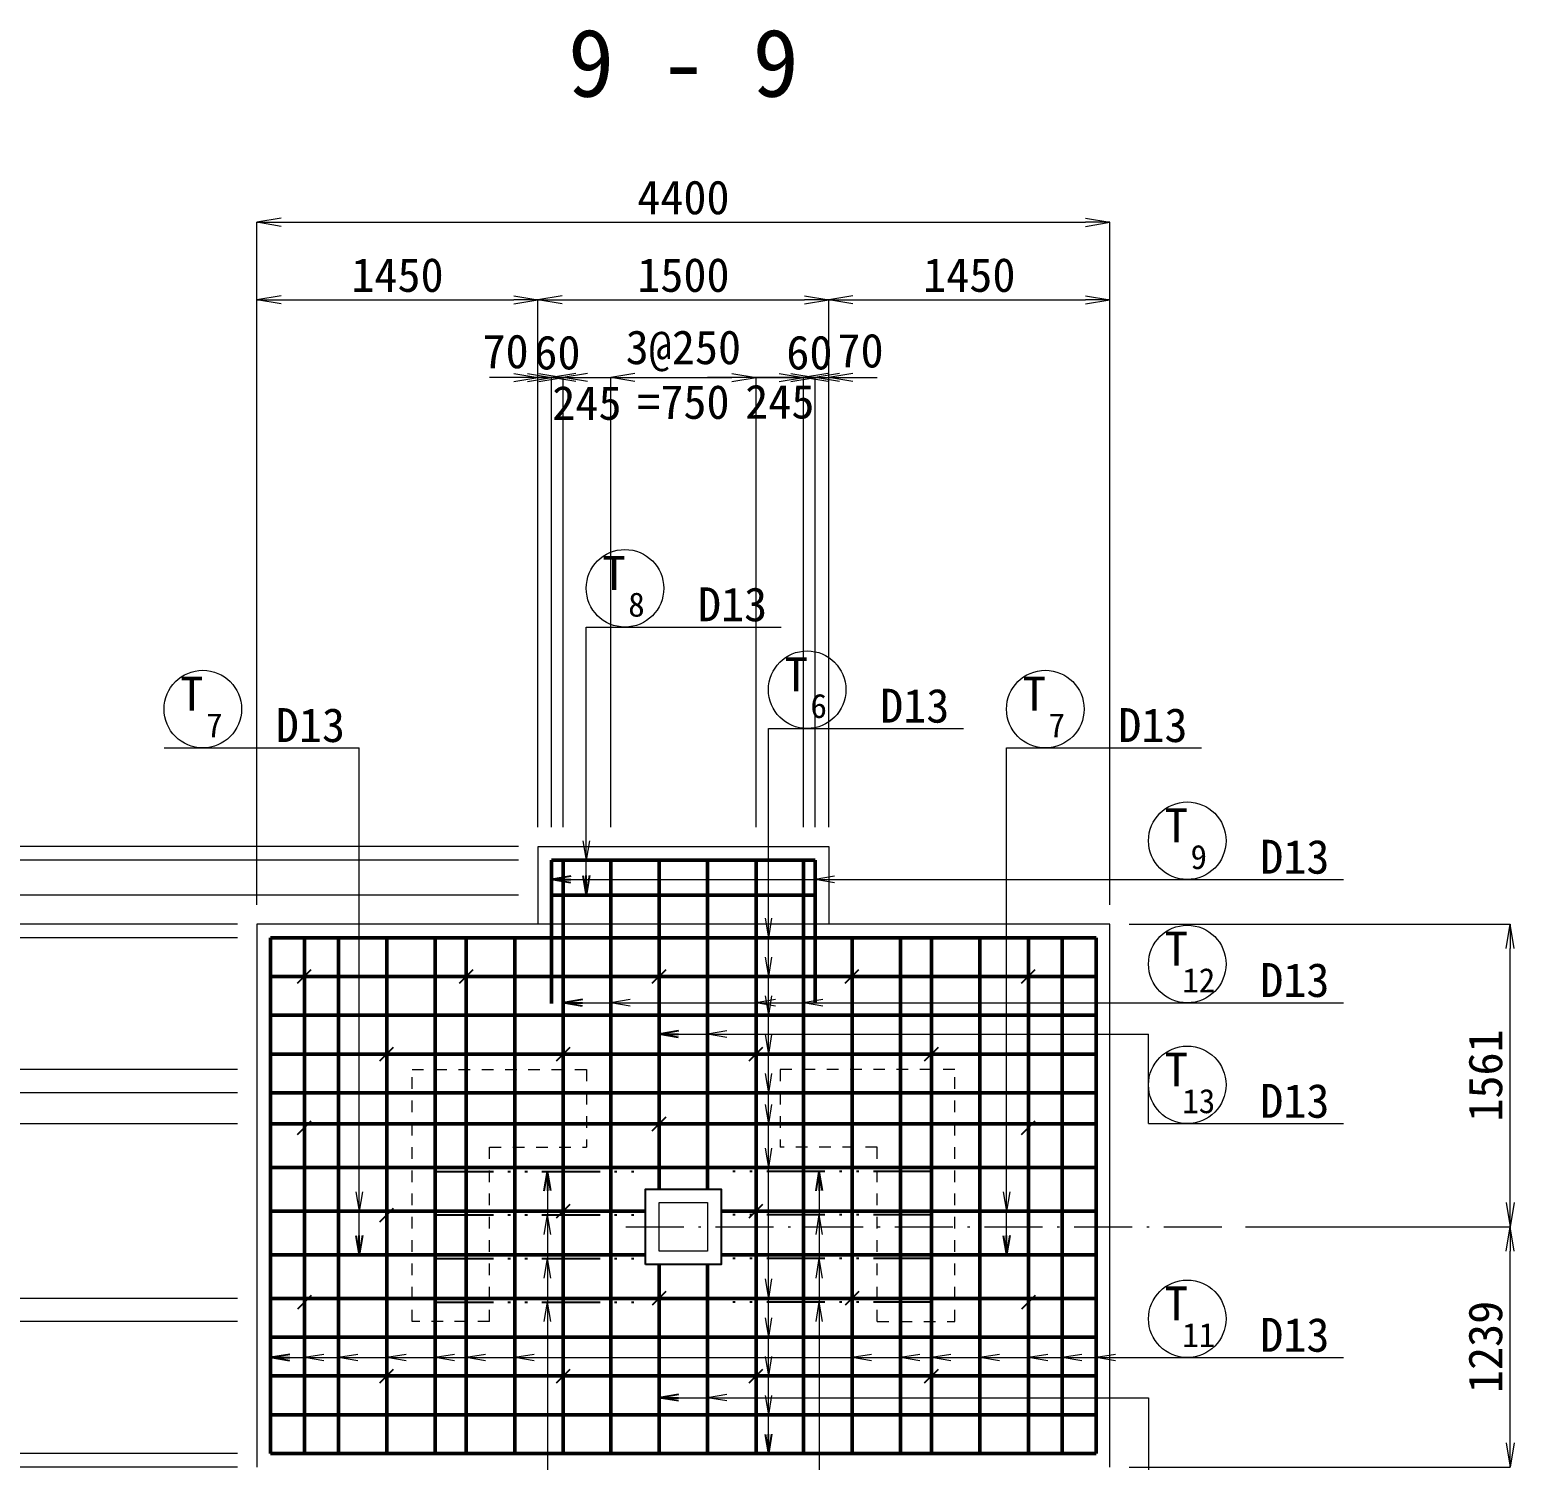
# Model space of a CAD drawing. Header units: millimetres. Extents: x 169470 to 758170, y -17820 to 11880.
# Drawn here: x 258350 to 266008, y -10679 to -3302 of the extents above; entities that cross this region are included whole.
import ezdxf
from ezdxf.enums import TextEntityAlignment as Align

# ---------------------------------------------------------------- set-up
doc = ezdxf.new("R2010")
doc.units = ezdxf.units.MM
doc.header["$LTSCALE"] = 50
doc.header["$PDSIZE"] = 300
for name, pattern in [('SXF_一点短鎖線', [9.25, 6, -1.5, 0.25, -1.5]), ('SXF_二点短鎖線', [11, 6, -1.5, 0.25, -1.5, 0.25, -1.5]), ('SXF_跳び破線', [12, 6, -6])]:
    doc.linetypes.add(name, pattern=pattern)
doc.layers.get('Defpoints').update_dxf_attribs({"color": 151})
for name, color, linetype, lineweight in [('D-BGD', 7, 'Continuous', 13), ('D-BMK', 2, 'SXF_一点短鎖線', 13), ('D-STR', 1, 'Continuous', 50), ('D-STR-DIM', 7, 'Continuous', 13), ('D-STR-HTXT', 7, 'Continuous', 13), ('D-STR-STR3', 4, 'Continuous', 25), ('D-STR-STR4', 6, 'SXF_二点短鎖線', 25), ('D-STR-TXT', 7, 'Continuous', 13)]:
    doc.layers.add(name, color=color, linetype=linetype, lineweight=lineweight)
doc.styles.add('MS ゴシック', font='MS Gothic.ttf')
doc.styles.add('YOKO_GOTHIC', font='MS Gothic.ttf')
doc.dimstyles.new('DIM-50', dxfattribs={"dimscale": 50, "dimtxt": 3.5, "dimasz": 2.5, "dimexe": 0, "dimexo": 2, "dimgap": 0.8, "dimtad": 1, "dimdec": 0, "dimzin": 1, "dimdsep": 46, "dimtxsty": 'MS ゴシック', "dimblk": 'OPEN', "dimcen": 0.1, "dimclrd": 256, "dimclre": 256, "dimclrt": 256, "dimaunit": 1, "dimadec": 3, "dimazin": 0, "dimtfac": 1, "dimtdec": 0, "dimtix": 1, "dimtmove": 2, "dimatfit": 3, "dimldrblk": 'OPEN', "dimfxl": 1, "dimlwd": -1, "dimlwe": -1, "dimarcsym": 2})
doc.dimstyles.new('S50', dxfattribs={"dimscale": 50, "dimtxt": 3.5, "dimasz": 2, "dimexe": 1, "dimexo": 1, "dimgap": 1, "dimtad": 1, "dimdec": 0, "dimzin": 1, "dimdsep": 46, "dimtxsty": 'YOKO_GOTHIC', "dimblk": 'OPEN', "dimcen": 0, "dimclrd": 256, "dimclre": 256, "dimclrt": 256, "dimaunit": 1, "dimadec": 3, "dimazin": 0, "dimtfac": 1, "dimtdec": 0, "dimtix": 1, "dimtmove": 2, "dimatfit": 3, "dimldrblk": 'OPEN', "dimfxl": 1, "dimlwd": -1, "dimlwe": -1, "dimarcsym": 0})

# ---------------------------------------------------------------- blocks, each defined once
blk = doc.blocks.new('_Open')
at = {"color": 0, "linetype": 'ByBlock', "lineweight": -2}
for p, q in [((-1, 0.167), (0, 0)), ((-1, -0.167), (0, 0)), ((0, 0), (-1, 0))]:
    blk.add_line(p, q, dxfattribs=at)
blk = doc.blocks.new('*D1543')
at = {"layer": 'D-STR-DIM', "transparency": 16777216}
for p, q in [((259521.9, -7814.4), (259521.9, -4295.4)), ((259646.9, -4295.4), (263796.7, -4295.4)), ((263921.7, -7814.4), (263921.7, -4295.4))]:
    blk.add_line(p, q, dxfattribs=at)
at = {"layer": 'Defpoints', "color": 0, "transparency": 16777216}
for p in [(263921.7, -4295.4), (259521.9, -7914.4), (263921.7, -7914.4)]:
    blk.add_point(p, dxfattribs=at)
at = {"layer": 'D-STR-DIM', "transparency": 16777216, "xscale": 125, "yscale": 125, "zscale": 125, "rotation": 180}
blk.add_blockref('_Open', (259521.9, -4295.4), dxfattribs=at)
at = {"layer": 'D-STR-DIM', "transparency": 16777216, "xscale": 125, "yscale": 125, "zscale": 125}
blk.add_blockref('_Open', (263921.7, -4295.4), dxfattribs=at)
at = {"layer": 'D-STR-DIM', "transparency": 16777216, "insert": (261721.8, -4167.9), "char_height": 175, "attachment_point": 5, "style": 'MS ゴシック'}
blk.add_mtext('4400', dxfattribs=at)
blk = doc.blocks.new('*D1544')
at = {"layer": 'D-STR-DIM', "transparency": 16777216}
for p, q in [((259521.9, -7814.4), (259521.9, -4695.4)), ((259646.9, -4695.4), (260846.8, -4695.4)), ((260971.8, -7414.4), (260971.8, -4695.4))]:
    blk.add_line(p, q, dxfattribs=at)
at = {"layer": 'Defpoints', "color": 0, "transparency": 16777216}
for p in [(260971.8, -4695.4), (260971.8, -7514.4), (259521.9, -7914.4)]:
    blk.add_point(p, dxfattribs=at)
at = {"layer": 'D-STR-DIM', "transparency": 16777216, "xscale": 125, "yscale": 125, "zscale": 125, "rotation": 180}
blk.add_blockref('_Open', (259521.9, -4695.4), dxfattribs=at)
at = {"layer": 'D-STR-DIM', "transparency": 16777216, "xscale": 125, "yscale": 125, "zscale": 125}
blk.add_blockref('_Open', (260971.8, -4695.4), dxfattribs=at)
at = {"layer": 'D-STR-DIM', "transparency": 16777216, "insert": (260246.9, -4567.9), "char_height": 175, "attachment_point": 5, "style": 'MS ゴシック'}
blk.add_mtext('1450', dxfattribs=at)
blk = doc.blocks.new('*D1545')
at = {"layer": 'D-STR-DIM', "transparency": 16777216}
for p, q in [((260971.8, -7414.4), (260971.8, -4695.4)), ((261096.8, -4695.4), (262346.8, -4695.4)), ((262471.8, -7414.4), (262471.8, -4695.4))]:
    blk.add_line(p, q, dxfattribs=at)
at = {"layer": 'Defpoints', "color": 0, "transparency": 16777216}
for p in [(262471.8, -4695.4), (260971.8, -7514.4), (262471.8, -7514.4)]:
    blk.add_point(p, dxfattribs=at)
at = {"layer": 'D-STR-DIM', "transparency": 16777216, "xscale": 125, "yscale": 125, "zscale": 125, "rotation": 180}
blk.add_blockref('_Open', (260971.8, -4695.4), dxfattribs=at)
at = {"layer": 'D-STR-DIM', "transparency": 16777216, "xscale": 125, "yscale": 125, "zscale": 125}
blk.add_blockref('_Open', (262471.8, -4695.4), dxfattribs=at)
at = {"layer": 'D-STR-DIM', "transparency": 16777216, "insert": (261721.8, -4567.9), "char_height": 175, "attachment_point": 5, "style": 'MS ゴシック'}
blk.add_mtext('1500', dxfattribs=at)
blk = doc.blocks.new('*D1546')
at = {"layer": 'D-STR-DIM', "transparency": 16777216}
for p, q in [((262471.8, -7414.4), (262471.8, -4695.4)), ((262596.8, -4695.4), (263796.7, -4695.4)), ((263921.7, -7814.4), (263921.7, -4695.4))]:
    blk.add_line(p, q, dxfattribs=at)
at = {"layer": 'Defpoints', "color": 0, "transparency": 16777216}
for p in [(263921.7, -4695.4), (262471.8, -7514.4), (263921.7, -7914.4)]:
    blk.add_point(p, dxfattribs=at)
at = {"layer": 'D-STR-DIM', "transparency": 16777216, "xscale": 125, "yscale": 125, "zscale": 125, "rotation": 180}
blk.add_blockref('_Open', (262471.8, -4695.4), dxfattribs=at)
at = {"layer": 'D-STR-DIM', "transparency": 16777216, "xscale": 125, "yscale": 125, "zscale": 125}
blk.add_blockref('_Open', (263921.7, -4695.4), dxfattribs=at)
at = {"layer": 'D-STR-DIM', "transparency": 16777216, "insert": (263196.8, -4567.9), "char_height": 175, "attachment_point": 5, "style": 'MS ゴシック'}
blk.add_mtext('1450', dxfattribs=at)
blk = doc.blocks.new('*D1547')
at = {"layer": 'D-STR-DIM', "transparency": 16777216}
for p, q in [((261346.8, -7414.4), (261346.8, -5095.4)), ((261471.8, -5095.4), (261971.8, -5095.4)), ((262096.8, -7414.4), (262096.8, -5095.4))]:
    blk.add_line(p, q, dxfattribs=at)
at = {"layer": 'Defpoints', "color": 0, "transparency": 16777216}
for p in [(262096.8, -5095.4), (261346.8, -7514.4), (262096.8, -7514.4)]:
    blk.add_point(p, dxfattribs=at)
at = {"layer": 'D-STR-DIM', "transparency": 16777216, "xscale": 125, "yscale": 125, "zscale": 125, "rotation": 180}
blk.add_blockref('_Open', (261346.8, -5095.4), dxfattribs=at)
at = {"layer": 'D-STR-DIM', "transparency": 16777216, "xscale": 125, "yscale": 125, "zscale": 125}
blk.add_blockref('_Open', (262096.8, -5095.4), dxfattribs=at)
at = {"layer": 'D-STR-DIM', "transparency": 16777216, "char_height": 175, "attachment_point": 5, "style": 'MS ゴシック'}
for s, insert in [('3@250', (261721.8, -4958.6)), ('=750', (261721.8, -5222.9))]:
    blk.add_mtext(s, dxfattribs=dict(at, insert=insert))
blk = doc.blocks.new('*D1548')
at = {"layer": 'D-STR-DIM', "transparency": 16777216}
for p, q in [((260846.8, -5095.4), (260721.8, -5095.4)), ((260971.8, -7414.4), (260971.8, -5095.4)), ((260971.8, -5095.4), (261041.8, -5095.4)), ((261041.8, -7414.4), (261041.8, -5095.4)), ((261166.8, -5095.4), (261291.8, -5095.4))]:
    blk.add_line(p, q, dxfattribs=at)
at = {"layer": 'Defpoints', "color": 0, "transparency": 16777216}
for p in [(261041.8, -5095.4), (260971.8, -7514.4), (261041.8, -7514.4)]:
    blk.add_point(p, dxfattribs=at)
at = {"layer": 'D-STR-DIM', "transparency": 16777216, "xscale": 125, "yscale": 125, "zscale": 125}
blk.add_blockref('_Open', (260971.8, -5095.4), dxfattribs=at)
at = {"layer": 'D-STR-DIM', "transparency": 16777216, "xscale": 125, "yscale": 125, "zscale": 125, "rotation": 180}
blk.add_blockref('_Open', (261041.8, -5095.4), dxfattribs=at)
at = {"layer": 'D-STR-DIM', "transparency": 16777216, "insert": (260804.5, -4962), "char_height": 175, "attachment_point": 5, "style": 'MS ゴシック'}
blk.add_mtext('70', dxfattribs=at)
blk = doc.blocks.new('*D1549')
at = {"layer": 'D-STR-DIM', "transparency": 16777216}
for p, q in [((262276.8, -5095.4), (262151.8, -5095.4)), ((262401.8, -7414.4), (262401.8, -5095.4)), ((262401.8, -5095.4), (262471.8, -5095.4)), ((262471.8, -7414.4), (262471.8, -5095.4)), ((262596.8, -5095.4), (262721.8, -5095.4))]:
    blk.add_line(p, q, dxfattribs=at)
at = {"layer": 'Defpoints', "color": 0, "transparency": 16777216}
for p in [(262471.8, -5095.4), (262401.8, -7514.4), (262471.8, -7514.4)]:
    blk.add_point(p, dxfattribs=at)
at = {"layer": 'D-STR-DIM', "transparency": 16777216, "xscale": 125, "yscale": 125, "zscale": 125}
blk.add_blockref('_Open', (262401.8, -5095.4), dxfattribs=at)
at = {"layer": 'D-STR-DIM', "transparency": 16777216, "xscale": 125, "yscale": 125, "zscale": 125, "rotation": 180}
blk.add_blockref('_Open', (262471.8, -5095.4), dxfattribs=at)
at = {"layer": 'D-STR-DIM', "transparency": 16777216, "insert": (262635.8, -4957.9), "char_height": 175, "attachment_point": 5, "style": 'MS ゴシック'}
blk.add_mtext('70', dxfattribs=at)
blk = doc.blocks.new('*D1550')
at = {"layer": 'D-STR-DIM', "transparency": 16777216}
for p, q in [((260916.8, -5095.4), (260791.8, -5095.4)), ((261041.8, -7414.4), (261041.8, -5095.4)), ((261041.8, -5095.4), (261101.8, -5095.4)), ((261101.8, -7414.4), (261101.8, -5095.4)), ((261226.8, -5095.4), (261351.8, -5095.4))]:
    blk.add_line(p, q, dxfattribs=at)
at = {"layer": 'Defpoints', "color": 0, "transparency": 16777216}
for p in [(261101.8, -5095.4), (261041.8, -7514.4), (261101.8, -7514.4)]:
    blk.add_point(p, dxfattribs=at)
at = {"layer": 'D-STR-DIM', "transparency": 16777216, "xscale": 125, "yscale": 125, "zscale": 125}
blk.add_blockref('_Open', (261041.8, -5095.4), dxfattribs=at)
at = {"layer": 'D-STR-DIM', "transparency": 16777216, "xscale": 125, "yscale": 125, "zscale": 125, "rotation": 180}
blk.add_blockref('_Open', (261101.8, -5095.4), dxfattribs=at)
at = {"layer": 'D-STR-DIM', "transparency": 16777216, "insert": (261071.8, -4967.9), "char_height": 175, "attachment_point": 5, "style": 'MS ゴシック'}
blk.add_mtext('60', dxfattribs=at)
blk = doc.blocks.new('*D1551')
at = {"layer": 'D-STR-DIM', "transparency": 16777216}
for p, q in [((262216.8, -5095.4), (262091.8, -5095.4)), ((262341.8, -7414.4), (262341.8, -5095.4)), ((262341.8, -5095.4), (262401.8, -5095.4)), ((262401.8, -7414.4), (262401.8, -5095.4)), ((262526.8, -5095.4), (262651.8, -5095.4))]:
    blk.add_line(p, q, dxfattribs=at)
at = {"layer": 'Defpoints', "color": 0, "transparency": 16777216}
for p in [(262401.8, -5095.4), (262341.8, -7514.4), (262401.8, -7514.4)]:
    blk.add_point(p, dxfattribs=at)
at = {"layer": 'D-STR-DIM', "transparency": 16777216, "xscale": 125, "yscale": 125, "zscale": 125}
blk.add_blockref('_Open', (262341.8, -5095.4), dxfattribs=at)
at = {"layer": 'D-STR-DIM', "transparency": 16777216, "xscale": 125, "yscale": 125, "zscale": 125, "rotation": 180}
blk.add_blockref('_Open', (262401.8, -5095.4), dxfattribs=at)
at = {"layer": 'D-STR-DIM', "transparency": 16777216, "insert": (262371.8, -4967.9), "char_height": 175, "attachment_point": 5, "style": 'MS ゴシック'}
blk.add_mtext('60', dxfattribs=at)
blk = doc.blocks.new('*D1552')
at = {"layer": 'D-STR-DIM', "transparency": 16777216}
for p, q in [((260871.8, -7514.4), (256721.9, -7514.4)), ((256721.9, -7639.4), (256721.9, -10589.3)), ((259421.9, -10714.3), (256721.9, -10714.3))]:
    blk.add_line(p, q, dxfattribs=at)
at = {"layer": 'Defpoints', "color": 0, "transparency": 16777216}
for p in [(260971.8, -7514.4), (256721.9, -10714.3), (259521.9, -10714.3)]:
    blk.add_point(p, dxfattribs=at)
at = {"layer": 'D-STR-DIM', "transparency": 16777216, "xscale": 125, "yscale": 125, "zscale": 125}
for p, rotation in [((256721.9, -7514.4), 90), ((256721.9, -10714.3), 270)]:
    blk.add_blockref('_Open', p, dxfattribs=dict(at, rotation=rotation))
at = {"layer": 'D-STR-DIM', "transparency": 16777216, "insert": (256594.4, -9114.3), "char_height": 175, "attachment_point": 5, "rotation": 90, "style": 'MS ゴシック'}
blk.add_mtext('3200', dxfattribs=at)
blk = doc.blocks.new('*D1553')
at = {"layer": 'D-STR-DIM', "transparency": 16777216}
for p, q in [((259421.9, -7914.4), (257121.9, -7914.4)), ((257121.9, -8039.4), (257121.9, -8539.4)), ((259421.9, -8664.4), (257121.9, -8664.4))]:
    blk.add_line(p, q, dxfattribs=at)
at = {"layer": 'Defpoints', "color": 0, "transparency": 16777216}
for p in [(259521.9, -7914.4), (257121.9, -8664.4), (259521.9, -8664.4)]:
    blk.add_point(p, dxfattribs=at)
at = {"layer": 'D-STR-DIM', "transparency": 16777216, "xscale": 125, "yscale": 125, "zscale": 125}
for p, rotation in [((257121.9, -7914.4), 90), ((257121.9, -8664.4), 270)]:
    blk.add_blockref('_Open', p, dxfattribs=dict(at, rotation=rotation))
at = {"layer": 'D-STR-DIM', "transparency": 16777216, "insert": (256994.4, -8289.4), "char_height": 175, "attachment_point": 5, "rotation": 90, "style": 'MS ゴシック'}
blk.add_mtext('750', dxfattribs=at)
blk = doc.blocks.new('*D1554')
at = {"layer": 'D-STR-DIM', "transparency": 16777216}
for p, q in [((259421.9, -8664.4), (257121.9, -8664.4)), ((257121.9, -8789.4), (257121.9, -9839.4)), ((259421.9, -9964.4), (257121.9, -9964.4))]:
    blk.add_line(p, q, dxfattribs=at)
at = {"layer": 'Defpoints', "color": 0, "transparency": 16777216}
for p in [(259521.9, -8664.4), (257121.9, -9964.4), (259521.9, -9964.4)]:
    blk.add_point(p, dxfattribs=at)
at = {"layer": 'D-STR-DIM', "transparency": 16777216, "xscale": 125, "yscale": 125, "zscale": 125}
for p, rotation in [((257121.9, -8664.4), 90), ((257121.9, -9964.4), 270)]:
    blk.add_blockref('_Open', p, dxfattribs=dict(at, rotation=rotation))
at = {"layer": 'D-STR-DIM', "transparency": 16777216, "insert": (256994.4, -9314.4), "char_height": 175, "attachment_point": 5, "rotation": 90, "style": 'MS ゴシック'}
blk.add_mtext('1300', dxfattribs=at)
blk = doc.blocks.new('*D1555')
at = {"layer": 'D-STR-DIM', "transparency": 16777216}
for p, q in [((259421.9, -9964.4), (257121.9, -9964.4)), ((257121.9, -10089.4), (257121.9, -10589.3)), ((259421.9, -10714.3), (257121.9, -10714.3))]:
    blk.add_line(p, q, dxfattribs=at)
at = {"layer": 'Defpoints', "color": 0, "transparency": 16777216}
for p in [(259521.9, -9964.4), (257121.9, -10714.3), (259521.9, -10714.3)]:
    blk.add_point(p, dxfattribs=at)
at = {"layer": 'D-STR-DIM', "transparency": 16777216, "xscale": 125, "yscale": 125, "zscale": 125}
for p, rotation in [((257121.9, -9964.4), 90), ((257121.9, -10714.3), 270)]:
    blk.add_blockref('_Open', p, dxfattribs=dict(at, rotation=rotation))
at = {"layer": 'D-STR-DIM', "transparency": 16777216, "insert": (256994.4, -10339.3), "char_height": 175, "attachment_point": 5, "rotation": 90, "style": 'MS ゴシック'}
blk.add_mtext('750', dxfattribs=at)
blk = doc.blocks.new('*D1556')
at = {"layer": 'D-STR-DIM', "transparency": 16777216}
for p, q in [((257521.9, -7389.4), (257521.9, -7264.4)), ((259421.9, -7514.4), (257521.9, -7514.4)), ((257521.9, -7514.4), (257521.9, -7584.4)), ((260871.8, -7584.4), (257521.9, -7584.4)), ((257521.9, -7709.4), (257521.9, -7834.4))]:
    blk.add_line(p, q, dxfattribs=at)
at = {"layer": 'Defpoints', "color": 0, "transparency": 16777216}
for p in [(259521.9, -7514.4), (257521.9, -7584.4), (260971.8, -7584.4)]:
    blk.add_point(p, dxfattribs=at)
at = {"layer": 'D-STR-DIM', "transparency": 16777216, "xscale": 125, "yscale": 125, "zscale": 125}
for p, rotation in [((257521.9, -7514.4), 270), ((257521.9, -7584.4), 90)]:
    blk.add_blockref('_Open', p, dxfattribs=dict(at, rotation=rotation))
at = {"layer": 'D-STR-DIM', "transparency": 16777216, "insert": (257389.9, -7344.5), "char_height": 175, "attachment_point": 5, "rotation": 90, "style": 'MS ゴシック'}
blk.add_mtext('70', dxfattribs=at)
blk = doc.blocks.new('*D1557')
at = {"layer": 'D-STR-DIM', "transparency": 16777216}
for p, q in [((257521.9, -7459.4), (257521.9, -7334.4)), ((260871.8, -7584.4), (257521.9, -7584.4)), ((257521.9, -7584.4), (257521.9, -7764.4)), ((260871.8, -7764.4), (257521.9, -7764.4)), ((257521.9, -7889.4), (257521.9, -8014.4))]:
    blk.add_line(p, q, dxfattribs=at)
at = {"layer": 'Defpoints', "color": 0, "transparency": 16777216}
for p in [(260971.8, -7584.4), (257521.9, -7764.4), (260971.8, -7764.4)]:
    blk.add_point(p, dxfattribs=at)
at = {"layer": 'D-STR-DIM', "transparency": 16777216, "xscale": 125, "yscale": 125, "zscale": 125}
for p, rotation in [((257521.9, -7584.4), 270), ((257521.9, -7764.4), 90)]:
    blk.add_blockref('_Open', p, dxfattribs=dict(at, rotation=rotation))
at = {"layer": 'D-STR-DIM', "transparency": 16777216, "insert": (257394.4, -7674.4), "char_height": 175, "attachment_point": 5, "rotation": 90, "style": 'MS ゴシック'}
blk.add_mtext('180', dxfattribs=at)
blk = doc.blocks.new('*D1558')
at = {"layer": 'D-STR-DIM', "transparency": 16777216}
for p, q in [((259421.9, -7984.4), (257521.9, -7984.4)), ((257521.9, -8109.4), (257521.9, -8659.4)), ((259421.9, -8784.4), (257521.9, -8784.4))]:
    blk.add_line(p, q, dxfattribs=at)
at = {"layer": 'Defpoints', "color": 0, "transparency": 16777216}
for p in [(259521.9, -7984.4), (257521.9, -8784.4), (259521.9, -8784.4)]:
    blk.add_point(p, dxfattribs=at)
at = {"layer": 'D-STR-DIM', "transparency": 16777216, "xscale": 125, "yscale": 125, "zscale": 125}
for p, rotation in [((257521.9, -7984.4), 90), ((257521.9, -8784.4), 270)]:
    blk.add_blockref('_Open', p, dxfattribs=dict(at, rotation=rotation))
at = {"layer": 'D-STR-DIM', "transparency": 16777216, "char_height": 175, "attachment_point": 5, "rotation": 90, "style": 'MS ゴシック'}
for s, insert in [('4@200', (257385.1, -8384.4)), ('=800', (257649.4, -8384.4))]:
    blk.add_mtext(s, dxfattribs=dict(at, insert=insert))
blk = doc.blocks.new('*D1559')
at = {"layer": 'D-STR-DIM', "transparency": 16777216}
for p, q in [((257521.9, -8659.4), (257521.9, -8534.4)), ((259421.9, -8784.4), (257521.9, -8784.4)), ((257521.9, -8784.4), (257521.9, -8944.4)), ((259421.9, -8944.4), (257521.9, -8944.4)), ((257521.9, -9069.4), (257521.9, -9194.4))]:
    blk.add_line(p, q, dxfattribs=at)
at = {"layer": 'Defpoints', "color": 0, "transparency": 16777216}
for p in [(259521.9, -8784.4), (257521.9, -8944.4), (259521.9, -8944.4)]:
    blk.add_point(p, dxfattribs=at)
at = {"layer": 'D-STR-DIM', "transparency": 16777216, "xscale": 125, "yscale": 125, "zscale": 125}
for p, rotation in [((257521.9, -8784.4), 270), ((257521.9, -8944.4), 90)]:
    blk.add_blockref('_Open', p, dxfattribs=dict(at, rotation=rotation))
at = {"layer": 'D-STR-DIM', "transparency": 16777216, "insert": (257394.4, -8864.4), "char_height": 175, "attachment_point": 5, "rotation": 90, "style": 'MS ゴシック'}
blk.add_mtext('160', dxfattribs=at)
blk = doc.blocks.new('*D1560')
at = {"layer": 'D-STR-DIM', "transparency": 16777216}
for p, q in [((259421.9, -9844.4), (257521.9, -9844.4)), ((257521.9, -9969.4), (257521.9, -10519.3)), ((259421.9, -10644.3), (257521.9, -10644.3))]:
    blk.add_line(p, q, dxfattribs=at)
at = {"layer": 'Defpoints', "color": 0, "transparency": 16777216}
for p in [(259521.9, -9844.4), (257521.9, -10644.3), (259521.9, -10644.3)]:
    blk.add_point(p, dxfattribs=at)
at = {"layer": 'D-STR-DIM', "transparency": 16777216, "xscale": 125, "yscale": 125, "zscale": 125}
for p, rotation in [((257521.9, -9844.4), 90), ((257521.9, -10644.3), 270)]:
    blk.add_blockref('_Open', p, dxfattribs=dict(at, rotation=rotation))
at = {"layer": 'D-STR-DIM', "transparency": 16777216, "char_height": 175, "attachment_point": 5, "rotation": 90, "style": 'MS ゴシック'}
for s, insert in [('4@200', (257385.1, -10244.3)), ('=800', (257649.4, -10244.3))]:
    blk.add_mtext(s, dxfattribs=dict(at, insert=insert))
blk = doc.blocks.new('*D1561')
at = {"layer": 'D-STR-DIM', "transparency": 16777216}
for p, q in [((257521.9, -10519.3), (257521.9, -10394.3)), ((259421.9, -10644.3), (257521.9, -10644.3)), ((257521.9, -10644.3), (257521.9, -10714.3)), ((259421.9, -10714.3), (257521.9, -10714.3)), ((257521.9, -10839.3), (257521.9, -10964.3))]:
    blk.add_line(p, q, dxfattribs=at)
at = {"layer": 'Defpoints', "color": 0, "transparency": 16777216}
for p in [(259521.9, -10644.3), (257521.9, -10714.3), (259521.9, -10714.3)]:
    blk.add_point(p, dxfattribs=at)
at = {"layer": 'D-STR-DIM', "transparency": 16777216, "xscale": 125, "yscale": 125, "zscale": 125}
for p, rotation in [((257521.9, -10644.3), 270), ((257521.9, -10714.3), 90)]:
    blk.add_blockref('_Open', p, dxfattribs=dict(at, rotation=rotation))
at = {"layer": 'D-STR-DIM', "transparency": 16777216, "insert": (257394.4, -10679.3), "char_height": 175, "attachment_point": 5, "rotation": 90, "style": 'MS ゴシック'}
blk.add_mtext('70', dxfattribs=at)
blk = doc.blocks.new('*D1562')
at = {"layer": 'D-STR-DIM', "transparency": 16777216}
for p, q in [((257521.9, -7639.4), (257521.9, -7514.4)), ((260871.8, -7764.4), (257521.9, -7764.4)), ((257521.9, -7984.4), (257521.9, -7764.4)), ((259421.9, -7984.4), (257521.9, -7984.4)), ((257521.9, -8109.4), (257521.9, -8234.4))]:
    blk.add_line(p, q, dxfattribs=at)
at = {"layer": 'Defpoints', "color": 0, "transparency": 16777216}
for p in [(257521.9, -7764.4), (260971.8, -7764.4), (259521.9, -7984.4)]:
    blk.add_point(p, dxfattribs=at)
at = {"layer": 'D-STR-DIM', "transparency": 16777216, "xscale": 125, "yscale": 125, "zscale": 125}
for p, rotation in [((257521.9, -7764.4), 270), ((257521.9, -7984.4), 90)]:
    blk.add_blockref('_Open', p, dxfattribs=dict(at, rotation=rotation))
at = {"layer": 'D-STR-DIM', "transparency": 16777216, "insert": (257662.9, -7892.5), "char_height": 175, "attachment_point": 5, "rotation": 90, "style": 'MS ゴシック'}
blk.add_mtext('220', dxfattribs=at)
blk = doc.blocks.new('*D1563')
at = {"layer": 'D-STR-DIM', "transparency": 16777216}
for p, q in [((259421.9, -8944.4), (257521.9, -8944.4)), ((257521.9, -9719.4), (257521.9, -9069.4)), ((259421.9, -9844.4), (257521.9, -9844.4))]:
    blk.add_line(p, q, dxfattribs=at)
at = {"layer": 'Defpoints', "color": 0, "transparency": 16777216}
for p in [(257521.9, -8944.4), (259521.9, -8944.4), (259521.9, -9844.4)]:
    blk.add_point(p, dxfattribs=at)
at = {"layer": 'D-STR-DIM', "transparency": 16777216, "xscale": 125, "yscale": 125, "zscale": 125}
for p, rotation in [((257521.9, -8944.4), 90), ((257521.9, -9844.4), 270)]:
    blk.add_blockref('_Open', p, dxfattribs=dict(at, rotation=rotation))
at = {"layer": 'D-STR-DIM', "transparency": 16777216, "char_height": 175, "attachment_point": 5, "rotation": 90, "style": 'MS ゴシック'}
for s, insert in [('4@225', (257385.1, -9394.4)), ('=900', (257649.4, -9394.4))]:
    blk.add_mtext(s, dxfattribs=dict(at, insert=insert))
blk = doc.blocks.new('*D1564')
at = {"layer": 'D-STR-DIM', "transparency": 16777216}
for p, q in [((257121.9, -7389.4), (257121.9, -7264.4)), ((260871.8, -7514.4), (257121.9, -7514.4)), ((257121.9, -7914.4), (257121.9, -7514.4)), ((259421.9, -7914.4), (257121.9, -7914.4)), ((257121.9, -8039.4), (257121.9, -8164.4))]:
    blk.add_line(p, q, dxfattribs=at)
at = {"layer": 'Defpoints', "color": 0, "transparency": 16777216}
for p in [(257121.9, -7514.4), (260971.8, -7514.4), (259521.9, -7914.4)]:
    blk.add_point(p, dxfattribs=at)
at = {"layer": 'D-STR-DIM', "transparency": 16777216, "xscale": 125, "yscale": 125, "zscale": 125}
for p, rotation in [((257121.9, -7514.4), 270), ((257121.9, -7914.4), 90)]:
    blk.add_blockref('_Open', p, dxfattribs=dict(at, rotation=rotation))
at = {"layer": 'D-STR-DIM', "transparency": 16777216, "insert": (256994.4, -7714.4), "char_height": 175, "attachment_point": 5, "rotation": 90, "style": 'MS ゴシック'}
blk.add_mtext('400', dxfattribs=at)
blk = doc.blocks.new('*D1565')
at = {"layer": 'D-STR-DIM', "transparency": 16777216}
for p, q in [((258080.3, -7789.4), (258080.3, -7664.4)), ((259421.9, -7914.4), (258080.3, -7914.4)), ((258080.3, -7984.4), (258080.3, -7914.4)), ((259421.9, -7984.4), (258080.3, -7984.4)), ((258080.3, -8109.4), (258080.3, -8234.4))]:
    blk.add_line(p, q, dxfattribs=at)
at = {"layer": 'Defpoints', "color": 0, "transparency": 16777216}
for p in [(258080.3, -7914.4), (259521.9, -7914.4), (259521.9, -7984.4)]:
    blk.add_point(p, dxfattribs=at)
at = {"layer": 'D-STR-DIM', "transparency": 16777216, "xscale": 125, "yscale": 125, "zscale": 125}
for p, rotation in [((258080.3, -7914.4), 270), ((258080.3, -7984.4), 90)]:
    blk.add_blockref('_Open', p, dxfattribs=dict(at, rotation=rotation))
at = {"layer": 'D-STR-DIM', "transparency": 16777216, "insert": (257952.8, -7949.4), "char_height": 175, "attachment_point": 5, "rotation": 90, "style": 'MS ゴシック'}
blk.add_mtext('70', dxfattribs=at)
blk = doc.blocks.new('*D1566')
at = {"layer": 'D-STR-DIM', "transparency": 16777216}
for p, q in [((264621.7, -9475.4), (265987.6, -9475.4)), ((265987.6, -10589.3), (265987.6, -9600.4)), ((264021.7, -10714.3), (265987.6, -10714.3))]:
    blk.add_line(p, q, dxfattribs=at)
at = {"layer": 'Defpoints', "color": 0, "transparency": 16777216}
for p in [(264521.7, -9475.4), (265987.6, -9475.4), (263921.7, -10714.3)]:
    blk.add_point(p, dxfattribs=at)
at = {"layer": 'D-STR-DIM', "transparency": 16777216, "xscale": 125, "yscale": 125, "zscale": 125}
for p, rotation in [((265987.6, -9475.4), 90), ((265987.6, -10714.3), 270)]:
    blk.add_blockref('_Open', p, dxfattribs=dict(at, rotation=rotation))
at = {"layer": 'D-STR-DIM', "transparency": 16777216, "insert": (265860.1, -10094.8), "char_height": 175, "attachment_point": 5, "rotation": 90, "style": 'MS ゴシック'}
blk.add_mtext('1239', dxfattribs=at)
blk = doc.blocks.new('*D1567')
at = {"layer": 'D-STR-DIM', "transparency": 16777216}
for p, q in [((264021.7, -7914.4), (265987.6, -7914.4)), ((265987.6, -9350.4), (265987.6, -8039.4)), ((264621.7, -9475.4), (265987.6, -9475.4))]:
    blk.add_line(p, q, dxfattribs=at)
at = {"layer": 'Defpoints', "color": 0, "transparency": 16777216}
for p in [(263921.7, -7914.4), (265987.6, -7914.4), (264521.7, -9475.4)]:
    blk.add_point(p, dxfattribs=at)
at = {"layer": 'D-STR-DIM', "transparency": 16777216, "xscale": 125, "yscale": 125, "zscale": 125}
for p, rotation in [((265987.6, -7914.4), 90), ((265987.6, -9475.4), 270)]:
    blk.add_blockref('_Open', p, dxfattribs=dict(at, rotation=rotation))
at = {"layer": 'D-STR-DIM', "transparency": 16777216, "insert": (265860.1, -8694.9), "char_height": 175, "attachment_point": 5, "rotation": 90, "style": 'MS ゴシック'}
blk.add_mtext('1561', dxfattribs=at)
blk = doc.blocks.new('*D1595')
at = {"layer": 'D-STR-DIM', "transparency": 16777216}
for p, q in [((261971.8, -5095.4), (261846.8, -5095.4)), ((262096.8, -7414.4), (262096.8, -5095.4)), ((262096.8, -5095.4), (262341.8, -5095.4)), ((262341.8, -7414.4), (262341.8, -5095.4)), ((262466.8, -5095.4), (262591.8, -5095.4))]:
    blk.add_line(p, q, dxfattribs=at)
at = {"layer": 'Defpoints', "color": 0, "transparency": 16777216}
for p in [(262341.8, -5095.4), (262096.8, -7514.4), (262341.8, -7514.4)]:
    blk.add_point(p, dxfattribs=at)
at = {"layer": 'D-STR-DIM', "transparency": 16777216, "xscale": 125, "yscale": 125, "zscale": 125}
blk.add_blockref('_Open', (262096.8, -5095.4), dxfattribs=at)
at = {"layer": 'D-STR-DIM', "transparency": 16777216, "xscale": 125, "yscale": 125, "zscale": 125, "rotation": 180}
blk.add_blockref('_Open', (262341.8, -5095.4), dxfattribs=at)
at = {"layer": 'D-STR-DIM', "transparency": 16777216, "insert": (262219.3, -5221.2), "char_height": 175, "attachment_point": 5, "style": 'MS ゴシック'}
blk.add_mtext('245', dxfattribs=at)
blk = doc.blocks.new('*D1596')
at = {"layer": 'D-STR-DIM', "transparency": 16777216}
for p, q in [((260976.8, -5095.4), (260851.8, -5095.4)), ((261101.8, -7414.4), (261101.8, -5095.4)), ((261101.8, -5095.4), (261346.8, -5095.4)), ((261346.8, -7414.4), (261346.8, -5095.4)), ((261471.8, -5095.4), (261596.8, -5095.4))]:
    blk.add_line(p, q, dxfattribs=at)
at = {"layer": 'Defpoints', "color": 0, "transparency": 16777216}
for p in [(261346.8, -5095.4), (261101.8, -7514.4), (261346.8, -7514.4)]:
    blk.add_point(p, dxfattribs=at)
at = {"layer": 'D-STR-DIM', "transparency": 16777216, "xscale": 125, "yscale": 125, "zscale": 125}
blk.add_blockref('_Open', (261101.8, -5095.4), dxfattribs=at)
at = {"layer": 'D-STR-DIM', "transparency": 16777216, "xscale": 125, "yscale": 125, "zscale": 125, "rotation": 180}
blk.add_blockref('_Open', (261346.8, -5095.4), dxfattribs=at)
at = {"layer": 'D-STR-DIM', "transparency": 16777216, "insert": (261224.3, -5227.9), "char_height": 175, "attachment_point": 5, "style": 'MS ゴシック'}
blk.add_mtext('245', dxfattribs=at)

msp = doc.modelspace()

# ---------------------------------------------------------------- linework, layer by layer
at = {"layer": 'D-BGD'}
for p, q in [((260971.81, -7914.37), (260971.81, -7514.37)), ((260971.81, -7514.37), (262471.81, -7514.37)), ((262471.81, -7514.37), (262471.81, -7914.37)), ((263921.71, -7914.37), (259521.92, -7914.37)), ((259521.92, -7914.37), (259521.92, -10714.25)), ((263921.71, -10714.25), (263921.71, -7914.37))]:
    msp.add_line(p, q, dxfattribs=at)
at = {"layer": 'D-BGD', "linetype": 'SXF_跳び破線', "ltscale": 0.2}
for p, q in [((260321.81, -9964.25), (260321.81, -8664.25)), ((260321.81, -8664.25), (261221.81, -8664.25)), ((261221.81, -8664.25), (261221.81, -9064.25)), ((263121.81, -8664.25), (262221.81, -8664.25)), ((262221.81, -8664.25), (262221.81, -9064.25)), ((263121.81, -9964.25), (263121.81, -8664.25)), ((260721.81, -9964.25), (260721.81, -9064.25)), ((260721.81, -9064.25), (261221.81, -9064.25)), ((262721.81, -9064.25), (262221.81, -9064.25)), ((262721.81, -9964.25), (262721.81, -9064.25)), ((260721.81, -9964.25), (260321.81, -9964.25)), ((262721.81, -9964.25), (263121.81, -9964.25))]:
    msp.add_line(p, q, dxfattribs=at)
at = {"layer": 'D-BGD'}
msp.add_lwpolyline([(261596.81, -9600.37), (261596.81, -9350.37), (261846.81, -9350.37), (261846.81, -9600.37)], close=True, dxfattribs=at)
at = {"layer": 'D-BMK'}
msp.add_line((261424.86, -9475.37), (264521.71, -9475.37), dxfattribs=at)
at = {"layer": 'D-STR'}
for p, q in [((261041.81, -7584.37), (262401.81, -7584.37)), ((261041.81, -8324.37), (261041.81, -7584.37)), ((261101.81, -7584.37), (261101.81, -10644.37)), ((261346.81, -7584.37), (261346.81, -10644.37)), ((261596.81, -7584.37), (261596.81, -9280.37)), ((261846.81, -7584.37), (261846.81, -9280.37)), ((262096.81, -7584.37), (262096.81, -10644.37)), ((262341.81, -7584.37), (262341.81, -10644.37)), ((262401.81, -7584.37), (262401.81, -8324.37)), ((261041.81, -7764.37), (262401.81, -7764.37)), ((263851.71, -7984.37), (259591.92, -7984.37)), ((259591.92, -7984.37), (259591.92, -10644.37)), ((259766.92, -7984.37), (259766.92, -10644.37)), ((259941.81, -10644.37), (259941.81, -7984.37)), ((260191.81, -10644.37), (260191.81, -7984.37)), ((260441.81, -10644.37), (260441.81, -7984.37)), ((260601.81, -10644.37), (260601.81, -7984.37)), ((260851.81, -10644.37), (260851.81, -7984.37)), ((262591.81, -10644.37), (262591.81, -7984.37)), ((262841.81, -10644.37), (262841.81, -7984.37)), ((263001.81, -10644.37), (263001.81, -7984.37)), ((263251.81, -10644.37), (263251.81, -7984.37)), ((263501.81, -10644.37), (263501.81, -7984.37)), ((263676.71, -7984.37), (263676.71, -10644.37)), ((263851.71, -7984.37), (263851.71, -10644.37)), ((263851.71, -8184.37), (259591.92, -8184.37)), ((263851.71, -8384.37), (259591.92, -8384.37)), ((263851.71, -8584.37), (259591.92, -8584.37)), ((263851.71, -8784.37), (259591.92, -8784.37)), ((263851.71, -8944.37), (259591.92, -8944.37)), ((263851.71, -9169.37), (259591.92, -9169.37)), ((261526.81, -9394.37), (259591.92, -9394.37)), ((263851.71, -9394.37), (261916.81, -9394.37)), ((261526.81, -9619.37), (259591.92, -9619.37)), ((263851.71, -9619.37), (261916.81, -9619.37)), ((261596.81, -9670.37), (261596.81, -10644.37)), ((261846.81, -9670.37), (261846.81, -10644.37)), ((263851.71, -9844.37), (259591.92, -9844.37)), ((263851.71, -10044.37), (259591.92, -10044.37)), ((263851.71, -10244.37), (259591.92, -10244.37)), ((263851.71, -10444.37), (259591.92, -10444.37)), ((263851.71, -10644.37), (259591.92, -10644.37))]:
    msp.add_line(p, q, dxfattribs=at)
at = {"layer": 'D-STR-HTXT'}
for p, q in [((261220.54, -6382.78), (262227.1, -6382.78)), ((262160.43, -6905.52), (263167, -6905.52)), ((259042.63, -7005.52), (260049.2, -7005.52)), ((263388.95, -7005.52), (264395.52, -7005.52)), ((264121.2, -7684.4), (265127.76, -7684.4)), ((264121.2, -8320.1), (265127.76, -8320.1)), ((264121.2, -8943.18), (264121.2, -8481.68)), ((264121.2, -8943.18), (265127.76, -8943.18)), ((264121.2, -10149.77), (265127.76, -10149.77)), ((264121.2, -10356.83), (264121.2, -11225.06))]:
    msp.add_line(p, q, dxfattribs=at)
for centre in [(261420.54, -6182.78), (262360.43, -6705.52), (259242.63, -6805.52), (263588.95, -6805.52), (264321.2, -7484.4), (264321.2, -8120.1), (264321.2, -8743.18), (264321.2, -9949.77)]:
    msp.add_circle(centre, 200, dxfattribs=at)
at = {"layer": 'D-STR-STR3'}
for p, q in [((259731.56, -8219.73), (259802.27, -8149.02)), ((260566.46, -8219.73), (260637.17, -8149.02)), ((261561.46, -8219.73), (261632.17, -8149.02)), ((262556.46, -8219.73), (262627.17, -8149.02)), ((263466.46, -8219.73), (263537.17, -8149.02)), ((260156.46, -8619.73), (260227.17, -8549.02)), ((261066.46, -8619.73), (261137.17, -8549.02)), ((262061.46, -8619.73), (262132.17, -8549.02)), ((262966.46, -8619.73), (263037.17, -8549.02)), ((259731.56, -8999.73), (259802.27, -8929.02)), ((261561.46, -8979.73), (261632.17, -8909.02)), ((263466.46, -8999.73), (263537.17, -8929.02)), ((260156.46, -9449.73), (260227.17, -9379.02)), ((261066.46, -9429.73), (261137.17, -9359.02)), ((262061.46, -9429.73), (262132.17, -9359.02)), ((259732.93, -9898.36), (259803.64, -9827.65)), ((261562.82, -9878.36), (261633.53, -9807.65)), ((262557.82, -9878.36), (262628.53, -9807.65)), ((263467.82, -9898.36), (263538.53, -9827.65)), ((260156.46, -10279.73), (260227.17, -10209.02)), ((261066.46, -10279.73), (261137.17, -10209.02)), ((262061.46, -10279.73), (262132.17, -10209.02)), ((262966.46, -10279.73), (263037.17, -10209.02))]:
    msp.add_line(p, q, dxfattribs=at)
at = {"layer": 'D-STR-STR4'}
for p, q in [((260441.81, -9189.37), (261470.4, -9189.37)), ((263001.81, -9189.37), (261973.22, -9189.37)), ((260441.81, -9414.37), (261470.4, -9414.37)), ((263001.81, -9414.37), (261973.22, -9414.37)), ((260441.81, -9639.37), (261470.4, -9639.37)), ((263001.81, -9639.37), (261973.22, -9639.37)), ((260441.81, -9864.37), (261470.4, -9864.37)), ((263001.81, -9864.37), (261973.22, -9864.37))]:
    msp.add_line(p, q, dxfattribs=at)
at = {"layer": 'Defpoints'}
msp.add_lwpolyline([(261526.81, -9670.37), (261526.81, -9280.37), (261916.81, -9280.37), (261916.81, -9670.37)], close=True, dxfattribs=at)

# ---------------------------------------------------------------- block references
at = {"layer": 'D-STR-HTXT', "yscale": 100, "zscale": 100}
for p, xscale, rotation in [((261220.54, -7584.37), 100, 270.0000000000001), ((262401.81, -7684.4), 100, 180.0000000027317), ((262160.43, -7984.37), 100, 270.0000000000001), ((262160.43, -8184.37), 100, 270.0000000000001), ((261346.81, -8320.1), 100, 180.0000000027317), ((262096.81, -8320.1), 100, 180.0000000027317), ((262160.43, -8384.37), 100, 270.0000000000001), ((262341.81, -8320.1), 100, 180.0000000027317), ((261846.81, -8481.68), 100, 180.0000000027317), ((262160.43, -8584.37), 100, 270.0000000000001), ((262160.43, -8784.37), 100, 270.0000000000001), ((262160.43, -8944.37), 100, 270.0000000000001), ((262160.43, -9169.37), 100, 270.0000000000001), ((260049.2, -9394.37), 100, 270.0000000000001), ((263388.95, -9394.37), 100, 270.0000000000001), ((261020.52, -9414.37), 100, 90.00000000000001), ((262423.1, -9414.37), -100, 270), ((261020.52, -9639.37), 100, 90.00000000000001), ((262423.1, -9639.37), -100, 270), ((262160.43, -9844.37), 100, 270.0000000000001), ((261020.52, -9864.37), 100, 90.00000000000001), ((262423.1, -9864.37), -100, 270), ((262160.43, -10044.37), 100, 270.0000000000001), ((259766.92, -10149.77), 100, 180), ((259941.81, -10149.77), 100, 180), ((260191.81, -10149.77), 100, 180), ((260441.81, -10149.77), 100, 180), ((260601.81, -10149.77), 100, 180), ((260851.81, -10149.77), 100, 180), ((262160.43, -10244.37), 100, 270.0000000000001), ((262591.81, -10149.77), 100, 180), ((262841.81, -10149.77), 100, 180), ((263001.81, -10149.77), 100, 180), ((263251.81, -10149.77), 100, 180), ((263501.81, -10149.77), 100, 180), ((263676.71, -10149.77), 100, 180), ((263851.71, -10149.77), 100, 180), ((261846.81, -10356.83), 100, 180.0000000027317), ((262160.43, -10444.37), 100, 270.0000000000001)]:
    msp.add_blockref('_Open', p, dxfattribs=dict(at, xscale=xscale, rotation=rotation))

# ---------------------------------------------------------------- texts
at = {"layer": 'D-STR-TXT', "style": 'YOKO_GOTHIC'}
for s, height, p in [('9 - 9', 350, (261721.81, -3647.82)), ('T', 175, (261364.27, -6191.1)), ('8', 125, (261479.93, -6328.9)), ('T', 175, (262304.16, -6713.84)), ('T', 175, (259186.36, -6813.84)), ('T', 175, (263532.68, -6813.84)), ('6', 125, (262419.82, -6851.64)), ('7', 125, (259302.02, -6951.64)), ('7', 125, (263648.34, -6951.64)), ('T', 175, (264264.92, -7492.71)), ('9', 125, (264380.58, -7630.52)), ('T', 175, (264264.92, -8128.42)), ('12', 125, (264380.58, -8266.22)), ('T', 175, (264264.92, -8751.5)), ('13', 125, (264380.58, -8889.3)), ('T', 175, (264264.92, -9958.08)), ('11', 125, (264380.58, -10095.89))]:
    msp.add_text(s, height=height, dxfattribs=at).set_placement(p, align=Align.CENTER)
for p in [(261797.06, -6352.78), (262736.96, -6875.52), (259619.15, -6975.52), (263965.47, -6975.52), (264697.72, -7654.4), (264697.72, -8290.1), (264697.72, -8913.18), (264697.72, -10119.77)]:
    msp.add_text('D13', height=175, dxfattribs=at).set_placement(p)

# ---------------------------------------------------------------- dimensions: what is measured, and where the dimension line sits
at = {"layer": 'D-STR-DIM'}
for base, p1, p2, picture, middle in [((263921.71, -4295.43), (259521.92, -7914.37), (263921.71, -7914.37), '*D1543', (261721.81, -4167.93)), ((260971.81, -4695.43), (259521.92, -7914.37), (260971.81, -7514.37), '*D1544', (260246.86, -4567.93)), ((262471.81, -4695.43), (260971.81, -7514.37), (262471.81, -7514.37), '*D1545', (261721.81, -4567.93)), ((263921.71, -4695.43), (262471.81, -7514.37), (263921.71, -7914.37), '*D1546', (263196.76, -4567.93)), ((261101.81, -5095.43), (261041.81, -7514.37), (261101.81, -7514.37), '*D1550', (261071.81, -4967.93)), ((262401.81, -5095.43), (262341.81, -7514.37), (262401.81, -7514.37), '*D1551', (262371.81, -4967.93))]:
    dim = msp.add_linear_dim(base=base, p1=p1, p2=p2, dimstyle='DIM-50', dxfattribs=at)
    dim.commit()
    dim.dimension.update_dxf_attribs({"geometry": picture, "text_midpoint": middle})
for base, p1, p2, picture, middle in [((261041.81, -5095.43), (260971.81, -7514.37), (261041.81, -7514.37), '*D1548', (260804.47, -4961.97)), ((262471.81, -5095.43), (262401.81, -7514.37), (262471.81, -7514.37), '*D1549', (262635.82, -4957.93)), ((261346.81, -5095.43), (261101.81, -7514.37), (261346.81, -7514.37), '*D1596', (261224.31, -5227.91)), ((262341.81, -5095.43), (262096.81, -7514.37), (262341.81, -7514.37), '*D1595', (262219.31, -5221.21))]:
    dim = msp.add_linear_dim(base=base, p1=p1, p2=p2, dimstyle='DIM-50', dxfattribs=at)
    dim.commit()
    dim.dimension.update_dxf_attribs({"geometry": picture, "text_midpoint": middle, "dimtype": 160})
dim = msp.add_linear_dim(base=(262096.81, -5095.43), p1=(261346.81, -7514.37), p2=(262096.81, -7514.37), text='3@250\\X=<>', dimstyle='DIM-50', dxfattribs=at)
dim.commit()
dim.dimension.update_dxf_attribs({"geometry": '*D1547', "text_midpoint": (261721.81, -5095.43)})
for base, p1, p2, picture, middle in [((257121.92, -7514.37), (259521.92, -7914.37), (260971.81, -7514.37), '*D1564', (256994.42, -7714.37)), ((257521.92, -7764.37), (260971.81, -7584.37), (260971.81, -7764.37), '*D1557', (257394.42, -7674.37)), ((256721.92, -10714.25), (260971.81, -7514.37), (259521.92, -10714.25), '*D1552', (256594.42, -9114.31)), ((258080.25, -7914.37), (259521.92, -7984.37), (259521.92, -7914.37), '*D1565', (257952.75, -7949.37)), ((257121.92, -8664.37), (259521.92, -7914.37), (259521.92, -8664.37), '*D1553', (256994.42, -8289.37)), ((265987.58, -7914.37), (264521.71, -9475.37), (263921.71, -7914.37), '*D1567', (265860.08, -8694.87)), ((257521.92, -8944.37), (259521.92, -8784.37), (259521.92, -8944.37), '*D1559', (257394.42, -8864.37)), ((257121.92, -9964.37), (259521.92, -8664.37), (259521.92, -9964.37), '*D1554', (256994.42, -9314.37)), ((265987.58, -9475.37), (263921.71, -10714.25), (264521.71, -9475.37), '*D1566', (265860.08, -10094.81)), ((257121.92, -10714.25), (259521.92, -9964.37), (259521.92, -10714.25), '*D1555', (256994.42, -10339.31)), ((257521.92, -10714.25), (259521.92, -10644.25), (259521.92, -10714.25), '*D1561', (257394.42, -10679.25))]:
    dim = msp.add_linear_dim(base=base, p1=p1, p2=p2, angle=90, dimstyle='DIM-50', dxfattribs=at)
    dim.commit()
    dim.dimension.update_dxf_attribs({"geometry": picture, "text_midpoint": middle})
for base, p1, p2, picture, middle in [((257521.92, -7584.37), (259521.92, -7514.37), (260971.81, -7584.37), '*D1556', (257389.92, -7344.52)), ((257521.92, -7764.37), (259521.92, -7984.37), (260971.81, -7764.37), '*D1562', (257662.92, -7892.52))]:
    dim = msp.add_linear_dim(base=base, p1=p1, p2=p2, angle=90, dimstyle='DIM-50', dxfattribs=at)
    dim.commit()
    dim.dimension.update_dxf_attribs({"geometry": picture, "text_midpoint": middle, "dimtype": 160})
for base, p1, p2, text, picture, middle in [((257521.92, -8784.37), (259521.92, -7984.37), (259521.92, -8784.37), '4@200\\X=<>', '*D1558', (257521.92, -8384.37)), ((257521.92, -8944.37), (259521.92, -9844.37), (259521.92, -8944.37), '4@225\\X=<>', '*D1563', (257521.92, -9394.37)), ((257521.92, -10644.25), (259521.92, -9844.37), (259521.92, -10644.25), '4@200\\X=<>', '*D1560', (257521.92, -10244.31))]:
    dim = msp.add_linear_dim(base=base, p1=p1, p2=p2, angle=90, text=text, dimstyle='DIM-50', dxfattribs=at)
    dim.commit()
    dim.dimension.update_dxf_attribs({"geometry": picture, "text_midpoint": middle})

# ---------------------------------------------------------------- leaders
at = {"layer": 'D-STR-HTXT'}
for points in [[(261220.54, -7764.37), (261220.54, -6382.78)], [(262160.43, -10644.37), (262160.43, -6905.52)], [(260049.2, -9619.37), (260049.2, -7005.52)], [(263388.95, -9619.37), (263388.95, -7005.52)], [(261041.81, -7684.4), (264121.2, -7684.4)], [(261101.81, -8320.1), (264121.2, -8320.1)], [(261596.81, -8481.68), (264121.2, -8481.68)], [(261020.52, -9189.37), (261020.52, -11918.85)], [(262423.1, -9189.37), (262423.1, -11918.85)], [(259591.92, -10149.77), (264121.2, -10149.77)], [(261596.81, -10356.83), (264121.2, -10356.83)]]:
    msp.add_leader(points, dimstyle='S50', dxfattribs=at)

doc.saveas('drawing.dxf')
